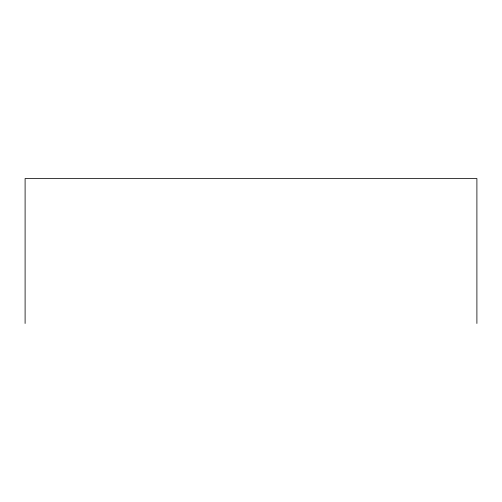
<?xml version="1.0" encoding="UTF-8"?>
<svg xmlns="http://www.w3.org/2000/svg" width="502" height="502" viewBox="0 0 502 502"><rect width="100%" height="100%" fill="white"/><g stroke="black" fill="none" stroke-linecap="round" stroke-linejoin="round"><path stroke-width="0.75" d="M476.9 323.476L476.9 178.524L25.1 178.524L25.1 323.476"/></g></svg>
